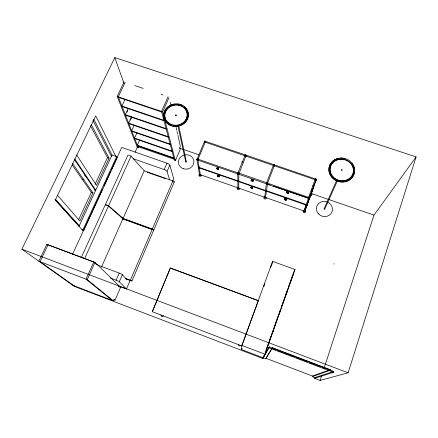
<?xml version="1.0" encoding="UTF-8"?>
<svg xmlns="http://www.w3.org/2000/svg" width="438" height="438" viewBox="0 0 438 438"><rect width="100%" height="100%" fill="white"/><g stroke="black" fill="none" stroke-linecap="round" stroke-linejoin="round"><path stroke-width="0.66" d="M199.794 175.008L200.319 175.2L200.412 174.516M205.23 142.416L205.477 141.299L205.072 142.366M252.036 187.886L251.412 187.831M251.866 180.631L252.512 180.686M241.601 349.579L241.858 345.401L272.606 261.398L294.993 269.496L264.974 354.222L263.019 357.769L241.601 349.579L242.072 348.298M251.981 188.028L251.396 187.869M252.452 180.834L251.927 180.483M273.312 165.723L273.701 164.606L273.651 164.891M274.287 164.88L315.47 178.934M267.437 184.042L266.55 190.705L306.255 204.491L308.412 198.206A0.652 0.608 14 0 0 309.321 198.753A0.652 0.608 14 0 0 309.458 197.746A0.602 0.564 14 0 1 308.768 198.622M244.951 155.983L245.34 154.932L245.318 155.222M245.784 156.267L246.172 155.216L273.701 164.606M274.193 166.024L274.593 164.918L274.489 165.356A0.591 0.547 5.3 0 0 273.411 164.962M204.94 142.23L205.323 141.282L245.34 154.932M308.494 198.31L267.218 184.223L267.684 183.144M205.63 141.704L205.493 141.523A0.58 0.537 -6.5 0 1 204.645 142.021A0.58 0.537 -6.5 0 1 204.661 141.091A0.58 0.537 -6.5 0 1 205.526 141.556L205.488 141.698A0.58 0.537 -6.5 0 0 204.82 141.189A0.58 0.537 -6.5 0 0 204.453 141.972M274.035 165.997L274.418 165.066M238.277 173.174L238.058 172.972L239.126 173.377M336.63 180.44L324.071 208.833L324.312 209.287L324.782 209.079L337.178 181.337M324.782 209.079L324.706 208.729M238.053 187.716L237.9 188.367L238.015 188.094M263.807 286.655L264.36 284.158M264.245 285.226L264.661 283.337M205.307 141.72L205.323 141.282M264.771 197.319L264.787 197.609M311.194 194.242L311.221 193.848M285.215 199.673L285.806 199.838L285.291 199.46M287.678 192.895L286.885 192.561M270.722 267.618L271.314 265.154M271.637 265.384L272.606 261.398M273.202 165.553L274.319 165.892M217.889 176.049L218.518 176.58M200.538 175.019L200.095 175.359L199.744 174.948M219.214 176.361C219.274 175.83 217.533 175.249 217.845 175.961M246.107 155.643L246.183 155.238M175.589 115.303L175.665 114.98M175.589 115.199L175.95 114.822L176.443 115.172M273.953 165.657L274.292 164.825M315.486 178.879L315.108 179.936M308.39 198.436L308.785 197.489M308.785 197.33L308.582 197.894M314.588 378.312L320.096 380.414L348.133 372.809L416.1 156.919L114.794 57.586L21.9 249.206L74.356 286.375L262.926 358.541L269.25 346.896L333.767 371.397L333.477 372.295L314.588 378.312L314.829 377.589L333.767 371.397M304.054 211.22L304.191 210.842M237.938 187.617L237.889 188.132M308.434 198.474L308.587 198.036M266.244 357.698L272.452 347.712L330.257 369.661L330.033 370.345L328.128 369.623M238.743 181.113L238.726 181.546M238.732 188.022L238.639 188.559M320.096 380.414L321.574 375.881M324.323 367.449L373.992 215.113L416.1 156.919M314.829 377.589L312.245 376.603L312.431 376.045L330.257 369.661M265.554 197.374L265.198 198.025L264.793 197.423M333.942 264.07L334.09 263.638M238.042 180.795L238.031 181.266M311.237 191.056L311.675 189.785M312.918 186.177L313.345 184.94M306.934 205.165L305.094 210.464L313.712 187.305L313.334 186.938M307.328 204.278L309.239 198.529M308.56 198.425L308.954 197.324M303.972 211.302L304.147 210.979A0.569 0.537 14.8 0 1 304.645 210.284M306.244 204.858L306.157 205.115L306.293 204.732M262.926 358.541L263.178 357.835L265.707 358.799L265.899 358.257L312.431 376.045M272.452 347.712L265.707 358.799M306.354 204.853L306.239 205.17L306.403 204.699M263.019 357.769L263.698 355.848M266.069 350.088L268.144 344.268M269.052 341.717L271.538 334.692M272.239 332.688L272.962 330.685M273.859 328.144L278.53 314.938M279.263 312.874L280.364 309.759M281.311 307.137L285.067 296.531M285.735 294.615L287.826 288.751M288.434 287.005L291.653 277.949M306.282 204.584L306.386 204.305M306.392 204.436L306.157 204.946M304.24 210.705L304.147 210.979A0.569 0.537 14.8 0 0 304.963 211.286A0.569 0.537 14.8 0 0 305.051 210.443M265.647 190.295L265.45 191.001L265.581 190.744M264.793 196.958L264.596 197.637L264.727 197.379M304.492 209.89L305.866 206.068M309.075 197.16L309.529 195.885M304.268 211.926C305.51 211.149 304.164 212.003 304.186 210.979M237.998 187.617L237.933 188.159M304.229 210.579L304.58 210.349M309.458 197.899L310.142 196.021M310.821 194.138L316.143 180.199L315.015 179.815M307.268 204.207L313.23 187.765M241.831 345.878L258.387 300.643L170.338 267.985L152.32 311.708L170.338 267.985M307.372 203.944L309.228 198.885M309.929 196.99L313.351 187.524A0.624 0.58 13.5 0 0 313.739 187.218M286.26 199.794C287.323 199.071 285.061 197.637 285.291 198.732M287.235 191.373L286.967 192.09L288.423 192.961A1.314 0.449 19.9 0 1 288.407 193.306L287.788 193.355A1.144 0.394 19.9 0 1 286.917 193.081L286.315 192.643A1.314 0.449 19.9 0 1 286.326 192.298L286.945 192.249A1.144 0.394 19.9 0 1 287.815 192.523C288.264 193.388 288.56 192.227 288.363 191.762C288.122 191.422 286.556 191.088 287.136 191.795M287.142 192.534L287.673 192.923M284.924 199.328L285.384 198.337M288.095 192.479L288.363 191.762M304.388 210.311L303.956 211.351L306.003 205.039L266.397 191.214L265.559 197.511L303.972 210.968M304.487 210.306L304.082 211.45L304.328 211.751M251.275 187.256C250.903 185.728 253.673 187.234 252.43 187.349M251.396 187.902L251.127 187.792M252.529 187.979L252.047 187.667A1.095 0.361 21.2 0 0 251.226 187.404L250.673 187.459A1.259 0.416 21.2 0 0 250.711 187.792L251.324 188.22A1.095 0.361 21.2 0 0 252.146 188.482L252.699 188.428A1.259 0.416 21.2 0 0 252.66 188.088L252.354 187.628L252.616 186.938M251.576 180.363C250.897 178.83 254.155 179.575 252.918 180.144M252.94 180.834L253.115 179.706M238.737 174.198L245.893 156.076L273.301 165.433L266.6 182.827M237.965 173.634L237.796 174.05L238.009 173.667M218.338 168.931C219.241 168.115 216.963 166.697 217.412 167.88M217.932 175.627C217.587 174.143 220.281 175.572 219.153 175.748M218.71 176.262L218.08 176.279L218.803 176.41M218.995 175.999L219.268 175.32M217.002 168.466L217.374 167.415M217.889 168.772L217.314 168.57M266.583 190.344L266.331 191.225A0.624 0.586 5.3 0 1 265.412 190.76M197.095 159.246L204.267 141.961L205.345 142.345M293.121 273.892L294.993 269.496M118.233 285.888L126.456 289.003L130.217 280.221M172.638 181.151L173.711 178.644L169.807 165.121A2.743 0.854 24 0 0 166.982 163.193L121.715 147.414L111.427 169.774M125.334 278.294L130.398 280.205L152.172 229.353L122.947 218.715L101.446 267.125M149.599 228.636L152.703 229.769A1.396 0.29 22.9 0 0 153.793 229.846A1.396 0.29 22.9 0 0 152.325 228.997L172.906 180.91L144.217 170.815L131.071 156.174A2.338 0.69 25 0 0 127.787 155.397L105.284 204.814A2.393 0.504 23.9 0 1 108.591 205.74L123.855 219.022L122.585 218.655M125.837 278.858L131.964 281.032L153.645 230.284M153.798 229.934L174.297 181.945M238.08 173.782C238.371 171.597 237.193 175.337 238.102 173.202A0.591 0.553 -0.9 0 1 238.42 173.169M291.878 277.314L293.619 273.241L265.275 352.65M127.091 279.329L126.927 279.712L122.377 274.692A2.891 0.35 22.4 0 0 119.207 273.109L96.333 264.503M199.257 167.102L199.109 167.946M113.283 300.796L113.513 300.265A1.133 0.279 -67.7 0 1 114.181 299.417L115.063 300.15L120.57 287.383L94.997 262.362L46.866 244.278L38.84 261.207L87.266 279.619L113.283 300.796L72.894 285.346M168.099 96.727L161.507 111.427L174.417 160.357L175.375 160.686L180.204 149.484L179.804 147.655L180.303 146.018L177.916 135.441M198.261 159.224L197.916 160.089M126.456 289.003L119.317 281.754L122.377 274.692M169.528 179.531L167.048 171.488L169.807 165.121M110.376 278.026L116.125 280.2L119.207 273.109M167.048 171.488A2.754 0.827 23.9 0 0 164.206 169.583L166.982 163.193M285.833 294.517L287.125 291.577M285.291 295.907L286.83 292.403M123.1 218.365L144.217 170.815M87.266 279.619L94.997 262.362M175.375 160.686L162.657 111.816L168.969 97.718M124.036 81.994L117.187 96.448L137.384 147.486L138.326 147.814L138.726 146.927L138.309 145.859M81.271 257.539L105.115 205.181A2.393 0.504 23.9 0 1 108.421 206.106L84.6 258.628A2.453 0.296 22.9 0 0 83.855 258.289M108.591 205.74L131.071 156.174M139.81 139.771L137.324 145.263L173.771 157.91M74.132 285.209L73.896 285.729L40.039 261.667L48.06 244.727L48.465 245.061M135.079 152.194L137.324 147.223M136.963 132.796L134.526 138.134L171.97 151.077M279.143 313.411L280.216 311.068M72.555 254.254L90.277 215.742M90.847 214.5L102.563 189.03M103.992 185.926L110.852 171.017M115.878 156.366L95.725 115.84L55.281 200.062L82.804 230.508L83.592 230.799L117.198 157.74L116.65 156.634L112.035 155.014L93.748 119.169M134.17 125.372L131.663 130.842L170.125 144.08M278.853 314.232L279.92 311.911M131.652 116.612L128.635 123.133L168.17 136.689M130.475 120.083L131.57 117.718M83.592 230.799L82.864 229.994L116.65 156.634M72.549 163.489L92.96 192.923L79.935 221.004L57.367 195.129M91.235 124.502L109.062 158.206L96.469 185.356L76.623 154.964M78.982 226.38L112.035 155.014M128.159 108.624L125.328 114.701L166.035 128.597M126.949 112.205L127.797 110.381M78.572 219.788L91.334 192.337L72.215 164.995M95.134 184.157L107.458 157.642L90.381 125.684M125 99.486L121.923 106.034L163.839 120.275M125.158 82.371L118.309 96.831L138.326 147.814M266.441 183.774L266.753 182.788M238.048 188.493L238.042 188.165M272.343 332.645L273.186 330.904M271.768 334.052L272.885 331.763M324.071 208.833L324.35 208.603M263.178 357.835L269.25 346.896M176.41 115.342L175.956 115.599M287.158 192.994L286.901 192.523M285.045 199.493L285.182 199.832M197.051 159.114L198.014 159.355M244.864 155.868L245.959 156.24M238.737 188.554L238.102 188.575M185.915 161.649L185.92 162.186L186.429 162.104L178.742 125.837M244.891 155.693L246.057 156.147M341.399 169.774L342.034 169.829M342.018 170.393L341.273 170.141M265.417 197.746L264.924 197.762M252.688 180.993L252.403 181.075M244.941 155.693L246.003 156.098M311.237 194.144L311.122 193.815M287.821 193.114L288.522 192.999A1.314 0.449 19.9 0 0 288.538 192.654L287.93 192.216M312.245 376.603L329.398 370.57M316.028 180.188C315.207 179.241 314.719 179.175 316.006 180.215M266.528 183.062L267.503 183.363M217.921 169.172L217.79 168.729M218.206 174.948L218.244 175.386M252.003 179.323L252.135 179.87M252.293 180.62L251.642 180.73M251.746 180.489L251.73 180.806M251.543 186.566L251.669 187.086M251.209 187.71L252.064 187.968M218.414 169.134L218.71 169.041A1.292 0.438 22.5 0 0 218.617 168.663L217.96 168.214M266.6 182.881L267.695 183.336M219.214 176.602L219.498 176.519A1.248 0.411 22.4 0 0 219.416 176.164L218.781 175.731A1.09 0.356 22.4 0 0 217.971 175.474L217.462 175.545A1.248 0.411 22.4 0 0 217.549 175.895L217.932 176.191M285.061 199.454L285.817 199.679M252.989 181.031L253.317 180.949A1.298 0.443 21.2 0 0 253.274 180.587L252.644 180.144M308.801 197.357L309.803 197.795L309.403 197.91M307.219 204.601L307.29 204.278M305.04 210.853L305.105 210.552A1.281 1.21 16 0 1 305.456 212.277A1.281 1.21 16 0 1 303.682 212.556A1.281 1.21 16 0 1 303.331 210.864M217.089 168.115L218.184 168.493M218.354 168.252L218.715 168.104L218.469 167.792M251.724 180.029L252.835 180.412M252.058 188.225L251.292 187.957M286.983 192.55L287.405 192.627M287.733 193.092L287.038 192.89M217.128 167.946L216.602 168.028A1.292 0.438 22.5 0 0 216.695 168.406L217.089 168.712M285.122 199.033L286.217 199.41M286.211 199.098L286.649 198.994L286.474 198.715M251.79 179.87L251.22 179.936A1.298 0.443 21.2 0 0 251.264 180.297L251.636 180.604M287.06 191.943L286.441 191.992A1.314 0.449 19.9 0 0 286.43 192.337L286.572 192.485M217.774 168.761L216.991 168.745M217.828 169.128L217.538 169.106M251.746 180.768L252.419 181.036M218.064 176.076L218.715 176.333M218.507 176.618L218.874 176.443M251.949 188.22L251.401 188.028M285.324 199.859L285.746 199.985M217.352 168.597L217.642 168.696M217.697 169.106L217.155 168.865M252.283 181.014L251.855 180.845M251.62 187.294L252.354 187.628M134.773 85.585L143.106 88.372M161.053 94.367L162.974 95.013M117.187 96.448L162.657 111.816M118.55 97.433L161.66 112.008M122.147 106.604L163.987 120.817M125.536 115.238L166.172 129.111M241.771 161.786L243.046 162.224M128.832 123.636L168.301 137.171M131.849 131.318L170.245 144.54M179.498 148.11L198.885 154.789M311.314 193.519L373.992 215.113M239.088 173.191L267.618 183.073M268.078 184.267L270 184.929M273.197 186.035L307.772 197.987M134.701 138.589L172.085 151.515M137.494 145.695L173.881 158.321M138.726 146.927L174.806 159.454M284.87 198.359L287.147 199.153M218.075 176.246L218.655 176.437M133.119 158.698L164.206 169.583M107.458 157.642L109.062 158.206M146.987 172.145L165.301 178.589M85.864 175.518L85.032 175.222L84.78 175.758L85.613 176.06M82.125 179.175L83.855 179.794M94.969 189.961L95.752 190.245L74.635 158.791M94.734 190.47L95.517 190.749L74.493 159.591M91.334 192.337L92.96 192.923M121.331 217.719L152.325 228.997M122.563 218.797L148.975 228.412M82.076 229.704L82.864 229.994M170.404 268.116L258.365 300.736M49.094 245.302L94.088 262.209L93.781 261.908L86.04 279.154L112.265 300.408M21.9 249.206L348.133 372.809M119.563 287L120.57 287.383M272.852 348.626L276.028 349.836M277.298 350.318L283.019 352.486M284.289 352.973L288.735 354.66M290.005 355.141L294.456 356.833M296.997 357.797L301.443 359.488M302.713 359.97L307.158 361.657M309.704 362.626L314.15 364.312M315.42 364.794L319.866 366.486M322.412 367.449L325.587 368.654M268.937 347.777L333.477 372.295M241.858 345.401L264.974 354.222M152.32 311.708L241.825 345.932M114.055 299.762L115.063 300.15M284.963 198.392L286.726 199.076M130.398 280.205L131.964 281.032M252.31 180.582L252.627 180.839M285.313 199.898L285.012 199.651M287.547 192.687L287.87 192.906M313.367 186.977C313.739 187.42 313.663 187.568 313.345 187.119M252.441 180.648L252.699 180.976M250.979 187.645L251.193 187.918M341.958 169.73L342.155 170.136M46.866 244.278L47.912 245.143M175.753 115.561L175.583 115.276M197.275 159.229L197.363 158.759L198.217 159.147M108.421 206.106L123.702 219.372M287.804 192.791L287.925 193.038A1.144 0.394 19.9 0 1 287.317 192.895M95.068 263.161L96.042 264.109M118.506 285.97L119.213 286.66M197.314 159.06L198.233 159.333M54.909 199.389L78.49 225.515L79.283 225.805L55.363 199.219M160.751 314.927L162.038 316.378M286.014 199.783L286.633 199.903A1.27 0.422 19.9 0 0 286.644 199.58L286.052 199.164A1.106 0.367 19.9 0 0 285.215 198.896L284.618 198.934A1.27 0.422 19.9 0 0 284.607 199.257L285.193 199.679A1.106 0.367 19.9 0 0 285.466 199.794M92.96 120.45L111.455 156.339M114.794 57.586L124.009 83.313M170.437 102.393L171.039 105.038M176.12 127.513L176.717 130.152M177.018 131.477L177.614 134.121M177.916 125.969L185.778 161.967M198.025 160.067A0.635 0.586 -8.3 0 1 196.936 159.695L198.255 167.196M198.37 167.858L199.498 174.483M354.577 171.192A12.948 11.864 15.6 0 1 343.397 182.071A12.948 11.864 15.6 0 1 329.425 173.207A12.948 11.864 15.6 0 1 335.826 159.306M336.428 159.06A12.948 11.864 15.6 0 1 338.968 158.392M340.293 158.244A12.948 11.864 15.6 0 1 342.297 158.271M343.633 158.446A12.948 11.864 15.6 0 1 344.947 158.753M352.043 163.478A12.948 11.864 15.6 0 1 353.116 165.11M353.411 165.679A12.948 11.864 15.6 0 1 354.561 169.944M329.984 169.068A11.826 10.835 15.6 0 1 341.082 159.224A11.826 10.835 15.6 0 1 353.324 168.871A11.826 10.835 15.6 0 1 344.837 180.768M344.235 180.883A11.826 10.835 15.6 0 1 329.967 169.637M187.371 110.524A12.384 11.191 -9.7 0 1 176.432 126.505A12.384 11.191 -9.7 0 1 164.37 111.931M164.595 111.383A12.384 11.191 -9.7 0 1 171.231 105.104M171.827 104.874A12.384 11.191 -9.7 0 1 174.324 104.239M178.162 104.184A12.384 11.191 -9.7 0 1 182.909 105.777M184.42 106.812A12.384 11.191 -9.7 0 1 187.103 110.004M169.183 123.626A11.311 10.216 -9.7 0 1 168.203 108.109A11.311 10.216 -9.7 0 1 185.263 109.111A11.311 10.216 -9.7 0 1 180.96 124.315M179.312 124.961A11.311 10.216 -9.7 0 1 173.448 125.317M171.751 124.879A11.311 10.216 -9.7 0 1 169.659 123.927M205.367 142.082A0.58 0.537 -6.5 0 1 204.803 142.219M200.56 174.483A0.553 0.515 -8.4 0 1 199.81 174.822A0.553 0.515 -8.4 0 1 199.558 174.089M199.378 167.059A0.569 0.531 -8.3 0 1 198.578 167.546A0.569 0.531 -8.3 0 1 198.414 166.681M197.379 160.034A0.586 0.542 -8.3 0 1 196.974 159.646M197.04 159.235A0.586 0.542 -8.3 0 1 197.259 159.032M200.609 174.943A0.591 0.553 -8.4 0 1 199.514 174.565M199.038 167.962A0.613 0.569 -8.3 0 1 198.283 167.59M204.447 141.698A0.63 0.575 -6.5 0 1 204.82 141.414M205.143 141.403A0.63 0.575 -6.5 0 1 205.531 141.655M197.242 159.175A0.635 0.586 -8.3 0 1 197.39 159.109M307.219 204.207A0.586 0.547 14.4 0 1 307.273 204.951A0.586 0.547 14.4 0 1 306.496 205.05A0.586 0.547 14.4 0 1 306.304 204.322M311.204 192.934A0.564 0.526 13.8 0 1 311.106 193.897M316.28 179.728A0.602 0.553 13.1 0 1 315.546 180.27L315.858 180.33L313.46 187.136A0.58 0.542 13.5 0 0 313.849 186.473M311.33 193.399A0.608 0.564 13.8 0 1 310.717 194.258M313.8 186.823A0.58 0.542 13.5 0 1 313.389 187.349M305.067 210.804A0.613 0.575 14.9 0 1 304.985 211.538A0.613 0.575 14.9 0 1 304.207 211.57A0.613 0.575 14.9 0 1 304.016 210.842M308.544 198.414A0.602 0.564 14 0 1 308.451 198.129M274.352 165.624A0.591 0.547 5.3 0 1 273.936 165.788M273.515 165.624A0.591 0.547 5.3 0 1 273.334 165.236M307.246 204.546A0.63 0.591 14.4 0 1 306.852 205.449A0.63 0.591 14.4 0 1 306.107 204.732M316.313 179.865A0.646 0.597 13.1 0 1 315.563 180.325M315.957 179.202A0.646 0.597 13.1 0 1 316.214 179.416M251.992 188.132A1.095 0.361 21.2 0 0 252.261 188.187L252.814 188.132A1.259 0.416 21.2 0 0 252.775 187.798L252.162 187.371A1.095 0.361 21.2 0 0 251.341 187.108L250.788 187.163A1.259 0.416 21.2 0 0 250.744 187.365M305.078 210.7A0.69 0.652 14.9 0 1 305.1 211.543A0.69 0.652 14.9 0 1 304.229 211.68A0.69 0.652 14.9 0 1 303.912 210.892M238.913 181.075A0.575 0.537 -0.9 0 1 237.861 180.67M238.836 174.11A0.591 0.553 -0.9 0 1 237.829 173.722A0.641 0.597 -0.9 0 0 238.885 174.193M245.734 155.276A0.586 0.542 0.1 0 0 245.428 155.276A0.635 0.586 0.1 0 1 246.189 155.638M245.997 155.419A0.586 0.542 0.1 0 1 246.151 155.66M238.228 173.224A0.641 0.597 -0.9 0 1 238.557 173.207M238.869 181.54A0.619 0.58 -0.9 0 1 237.801 181.173M238.809 188.099A0.553 0.52 -0.8 0 1 237.856 187.732M238.913 181.124A0.575 0.537 -0.9 0 1 237.861 180.713M265.614 197.757A0.602 0.569 5.5 0 1 264.574 197.248M265.691 197.33A0.558 0.526 5.5 0 1 264.661 196.93M266.632 190.267A0.58 0.542 5.3 0 1 266.08 190.952A0.58 0.542 5.3 0 1 265.516 190.267M238.59 188.586A0.597 0.564 -0.8 0 1 237.818 188.072M274.522 165.241A0.591 0.547 5.3 0 1 273.536 165.493A0.591 0.547 5.3 0 1 273.783 164.573A0.591 0.547 5.3 0 1 274.522 165.241A0.641 0.591 5.3 0 0 274.423 165.159M273.69 164.912A0.641 0.591 5.3 0 1 274.018 164.902M267.284 183.987A0.597 0.558 5 0 1 266.397 183.358M267.306 184.163A0.641 0.602 5 0 1 266.665 184.184M266.528 184.097A0.641 0.602 5 0 1 266.315 183.675M201.403 175.288A1.248 1.166 -7.4 0 1 199.564 176.207A1.248 1.166 -7.4 0 1 199.394 174.28M217.916 169.063A1.122 0.383 22.5 0 1 217.352 168.854M217.133 168.033A1.122 0.383 22.5 0 1 217.965 168.296M252.179 180.861A1.133 0.389 21.2 0 1 251.894 180.741M251.784 179.952A1.133 0.389 21.2 0 1 252.638 180.221M287.043 192.014A1.144 0.394 19.9 0 1 287.914 192.293M218.458 176.443A1.09 0.356 22.4 0 1 218.184 176.328M266.337 197.642A1.265 1.194 6.7 0 1 264.99 199.033A1.265 1.194 6.7 0 1 263.906 197.423M239.657 188.652A1.254 1.183 0.4 0 1 237.818 189.583A1.254 1.183 0.4 0 1 237.61 187.623M163.336 315.584A0.964 0.931 -47.3 0 1 161.463 315.65M240.407 345.27A0.98 0.964 80.3 0 1 239.17 345.839A0.98 0.964 80.3 0 1 238.601 344.58M152.172 229.353A1.396 0.29 22.9 0 1 153.546 230.087A1.396 0.29 22.9 0 1 153.163 230.306M172.906 180.91A1.363 0.394 23.4 0 1 174.225 181.699A1.363 0.394 23.4 0 1 173.798 182.033M116.125 280.2A2.902 0.318 22.3 0 1 119.317 281.754M81.298 257.495A2.453 0.296 22.9 0 1 82.344 257.703M82.7 257.823A2.453 0.296 22.9 0 1 83.461 258.119M237.752 181.316L237.982 180.691L237.752 181.316M238.781 181.633L238.765 188.116L264.7 197.27L265.505 191.028L238.781 181.633M238.792 174.286L238.781 181.206L265.51 190.481L266.364 183.818L238.792 174.286M304.071 211.253L304.071 211.253M315.015 179.679L308.642 197.374L267.591 183.194L274.248 165.761L315.015 179.679M244.826 155.72L237.96 172.955L198.096 159.186L205.236 142.202L244.826 155.72M238.102 172.917L238.064 172.972A0.591 0.553 -0.9 0 0 238.124 173.908A0.591 0.553 -0.9 0 0 239.011 173.426A0.591 0.553 -0.9 0 0 238.124 172.944M216.591 168.263L216.476 168.329A1.292 0.438 22.5 0 0 216.575 168.701L217.226 169.156A1.122 0.383 22.5 0 0 218.064 169.418L218.584 169.336A1.292 0.438 22.5 0 0 218.496 168.964L217.839 168.51A1.128 0.383 22.5 0 0 217.002 168.247L216.591 168.263M217.456 175.775L217.341 175.835A1.248 0.411 22.4 0 0 217.434 176.185L218.069 176.618A1.09 0.356 22.4 0 0 218.874 176.875L219.383 176.81A1.248 0.411 22.4 0 0 219.296 176.454L218.661 176.021A1.09 0.356 22.4 0 0 217.85 175.764L217.456 175.775M251.237 180.182L251.1 180.242A1.298 0.443 21.2 0 0 251.144 180.604L251.773 181.047A1.133 0.389 21.2 0 0 252.622 181.316L253.197 181.25A1.298 0.443 21.2 0 0 253.159 180.889L252.523 180.445A1.133 0.389 21.2 0 0 251.675 180.177L251.237 180.182M284.651 199.186L284.503 199.235A1.27 0.422 19.9 0 0 284.497 199.558L285.083 199.974A1.106 0.367 19.9 0 0 285.921 200.243L286.518 200.204A1.27 0.422 19.9 0 0 286.529 199.881L285.943 199.46A1.106 0.367 19.9 0 0 285.105 199.191L284.651 199.186M237.839 173.952L197.943 160.166L199.159 167.447L237.85 180.883L237.839 173.952M237.856 181.305L199.235 167.896L200.369 174.729L237.867 187.803L237.856 181.305M332.338 177.62A12.965 11.875 15.6 0 0 354.118 174.012A12.965 11.875 15.6 0 0 339.001 158.151A12.965 11.875 15.6 0 0 332.338 177.62M333.159 176.936A11.837 10.841 15.6 0 0 353.044 173.645A11.837 10.841 15.6 0 0 339.247 159.164A11.837 10.841 15.6 0 0 333.159 176.936M318.464 213.853A8.081 7.556 17.8 0 0 332.075 211.609A8.081 7.556 17.8 0 0 322.751 201.491A8.081 7.556 17.8 0 0 318.464 213.853M171.373 125.586A12.395 11.202 -9.7 0 0 188.192 113.026A12.395 11.202 -9.7 0 0 168.301 106.434A12.395 11.202 -9.7 0 0 171.373 125.586M171.767 124.655A11.317 10.227 -9.7 0 0 187.13 113.196A11.317 10.227 -9.7 0 0 168.975 107.162A11.317 10.227 -9.7 0 0 171.767 124.655M183.281 168.718A7.78 7.2 -10.3 0 0 193.82 160.686A7.78 7.2 -10.3 0 0 181.321 156.399A7.78 7.2 -10.3 0 0 183.281 168.718M197.199 159.755A0.586 0.542 -8.3 0 0 198.091 159.284A0.586 0.542 -8.3 0 0 197.22 158.813A0.586 0.542 -8.3 0 0 197.199 159.755M308.735 198.266A0.608 0.564 14 0 0 309.732 198.014A0.608 0.564 14 0 0 308.971 197.314A0.608 0.564 14 0 0 308.735 198.266M315.398 179.772A0.602 0.558 13.1 0 0 316.389 179.525A0.602 0.558 13.1 0 0 315.628 178.841A0.602 0.558 13.1 0 0 315.398 179.772M245.181 155.808A0.586 0.542 0.1 0 0 246.161 155.561A0.586 0.542 0.1 0 0 245.439 154.899A0.586 0.542 0.1 0 0 245.181 155.808M266.589 183.697A0.597 0.558 5 0 0 267.58 183.445A0.597 0.558 5 0 0 266.841 182.761A0.597 0.558 5 0 0 266.589 183.697M310.246 195.315A1.27 1.188 15 0 0 311.593 193.437A1.27 1.188 15 0 1 310.252 195.293"/></g></svg>
